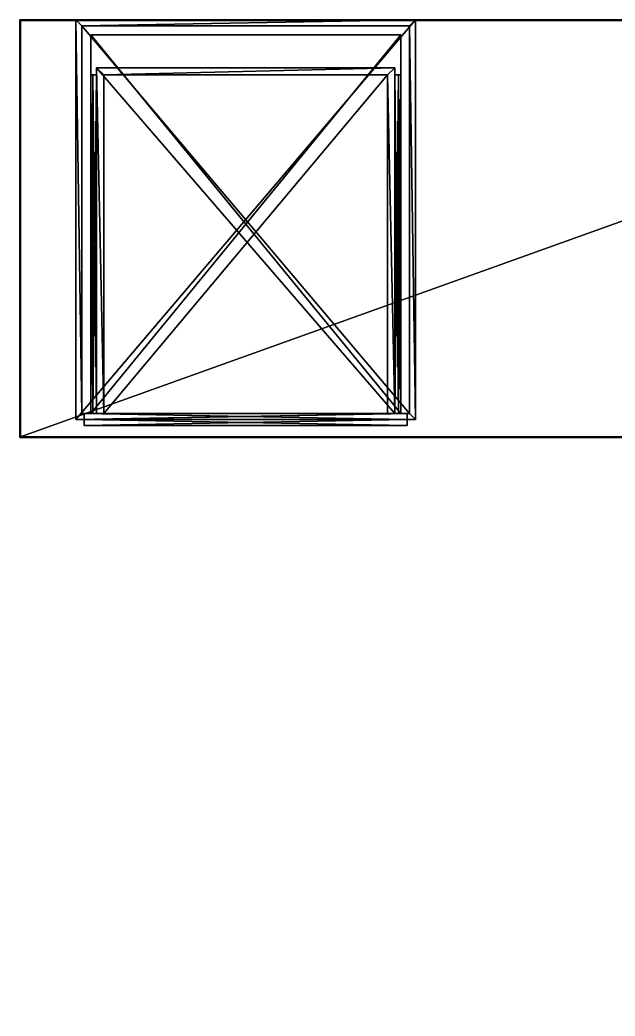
# Model space of a CAD drawing. Extents: x -112 to 88, y -88 to 85.
# Drawn here: x -112.1 to -12.3, y -82 to 85.1 of the extents above; entities that cross this region are included whole.
import ezdxf

# ---------------------------------------------------------------- set-up
doc = ezdxf.new("R2010")
doc.units = 0
for name, color, linetype in [('BOX01', 74, 'CONTINUOUS'), ('BOX02', 32, 'CONTINUOUS'), ('BOX03', 204, 'CONTINUOUS'), ('BOX04', 174, 'CONTINUOUS'), ('CAB01', 212, 'CONTINUOUS'), ('TABLE', 250, 'CONTINUOUS')]:
    doc.layers.add(name, color=color, linetype=linetype)

msp = doc.modelspace()

# ---------------------------------------------------------------- meshes
at = {"layer": 'BOX01', "color": 74}
mesh = msp.add_polyface(dxfattribs=at)
corners = [(-101.361481, 19.067625, 74.77037), (-101.361481, 19.067627, 59.295223), (-47.161469, 19.067625, 74.77037), (-47.161469, 19.067627, 59.295223), (-47.161469, 17.067625, 73.032867), (-47.161469, 17.067627, 60.032722), (-101.361481, 17.067625, 73.032867), (-101.361481, 17.067627, 60.032722), (-101.361481, 18.067627, 59.295223), (-47.161469, 18.067627, 59.295223), (-47.161469, 18.067627, 60.032722), (-47.161469, 18.067625, 73.032867), (-47.161469, 18.067625, 74.77037), (-101.361481, 18.067625, 74.77037), (-101.361481, 18.067625, 73.032867), (-101.361481, 18.067627, 60.032722), (-99.306641, 19.067518, 64.615181), (-99.306633, 19.067516, 69.104881), (-99.306633, 75.838516, 69.104889), (-99.306641, 75.838509, 64.615189), (-100.261475, 75.838509, 64.96917), (-100.261475, 19.067514, 64.969162), (-99.907486, 75.838516, 69.104889), (-100.261475, 19.067522, 68.7509), (-99.907486, 75.838509, 64.615189), (-99.907486, 19.067514, 64.615181), (-100.261475, 75.838516, 68.7509), (-99.907486, 19.06752, 69.104881), (-49.216309, 19.067514, 64.615181), (-49.216316, 19.067514, 69.104881), (-49.216316, 75.838516, 69.104889), (-49.216309, 75.838516, 64.615189), (-48.261475, 75.838509, 64.96917), (-48.261475, 19.067511, 64.969162), (-48.615459, 75.838516, 69.104889), (-48.261475, 19.06752, 68.7509), (-48.615459, 75.838509, 64.615189), (-48.615459, 19.067513, 64.615181), (-48.261475, 75.838516, 68.7509), (-48.615459, 19.067518, 69.104881), (-99.306633, 77.046944, 60.032726), (-99.306633, 77.046944, 73.032875), (-49.216312, 77.046944, 73.032875), (-49.216312, 77.046944, 60.032726), (-49.21632, 19.067513, 60.032715), (-99.306641, 19.067513, 60.032722), (-49.216316, 19.067513, 73.03286), (-99.306633, 19.067509, 73.032867), (-98.047356, 75.838516, 73.033318), (-50.47559, 75.838516, 73.033318), (-50.475594, 19.067511, 73.033302), (-98.047356, 19.067507, 73.03331), (-98.047356, 75.838516, 61.404099), (-50.47559, 75.838516, 61.404099), (-50.475594, 19.067514, 61.404087), (-98.047356, 19.067511, 61.404091)]
mesh.append_faces([[corners[k] for k in face] for face in [(1, 2, 3), (7, 4, 6), (3, 8, 1), (15, 1, 8), (10, 8, 9), (11, 6, 4), (8, 10, 15), (15, 5, 7), (30, 28, 29), (28, 30, 31), (36, 28, 31), (28, 36, 37), (34, 31, 30), (39, 30, 29), (30, 39, 34), (37, 29, 28), (35, 32, 38), (32, 35, 33), (36, 38, 32), (39, 33, 35), (42, 40, 41), (40, 42, 43), (44, 40, 43), (40, 44, 45), (46, 43, 42), (43, 46, 44), (55, 53, 52), (53, 55, 54), (45, 41, 40), (41, 45, 47), (48, 42, 41), (42, 48, 49), (49, 46, 42), (46, 49, 50), (51, 41, 47), (41, 51, 48), (52, 49, 48), (49, 52, 53), (55, 48, 51), (48, 55, 52), (53, 50, 49), (50, 53, 54)]], dxfattribs={"vtx0": -1})
mesh.append_faces([[corners[k] for k in face] for face in [(9, 2, 10), (24, 26, 19), (27, 21, 17), (22, 19, 26), (25, 17, 21), (31, 38, 36), (29, 33, 39), (38, 31, 34), (33, 29, 37)]], dxfattribs={"vtx0": -1, "vtx1": -1})
mesh.append_faces([[corners[k] for k in face] for face in [(5, 2, 11), (6, 1, 15)]], dxfattribs={"vtx0": -1, "vtx1": -1, "vtx2": -1})
mesh.append_faces([[corners[k] for k in face] for face in [(2, 5, 10), (1, 6, 14)]], dxfattribs={"vtx0": -1, "vtx2": -1})
mesh.append_faces([[corners[k] for k in face] for face in [(5, 4, 7), (4, 5, 11), (7, 6, 15), (14, 6, 11), (17, 16, 18), (19, 18, 16), (19, 16, 24), (25, 24, 16), (18, 19, 22), (17, 18, 27), (22, 27, 18), (16, 17, 25), (26, 20, 23), (21, 23, 20), (20, 26, 24), (23, 21, 27)]], dxfattribs={"vtx1": -1})
mesh.append_faces([[corners[k] for k in face] for face in [(14, 13, 1)]], dxfattribs={"vtx1": -1, "vtx2": -1})
mesh.append_faces([[corners[k] for k in face] for face in [(1, 0, 2), (3, 9, 8), (9, 3, 2), (12, 2, 0), (2, 12, 11), (0, 13, 12), (13, 0, 1), (14, 11, 12), (12, 13, 14), (15, 10, 5), (20, 24, 25), (25, 21, 20), (22, 26, 23), (23, 27, 22), (37, 36, 32), (32, 33, 37), (35, 38, 34), (34, 39, 35)]], dxfattribs={"vtx2": -1})
at = {"layer": 'BOX02', "color": 32}
mesh = msp.add_polyface(dxfattribs=at)
corners = [(-101.361481, 19.067629, 58.770226), (-101.361481, 19.067629, 43.29538), (-47.161469, 19.067629, 58.770226), (-47.161469, 19.067629, 43.29538), (-47.161469, 17.067627, 57.032722), (-47.161469, 17.067629, 44.032879), (-101.361481, 17.067627, 57.032722), (-101.361481, 17.067629, 44.032879), (-101.361481, 18.067629, 43.29538), (-47.161469, 18.067629, 43.29538), (-47.161469, 18.067629, 44.032879), (-47.161469, 18.067629, 57.032722), (-47.161469, 18.067629, 58.770226), (-101.361481, 18.067629, 58.770226), (-101.361481, 18.067629, 57.032722), (-101.361481, 18.067629, 44.032879), (-99.306641, 19.067518, 48.61504), (-99.306633, 19.067516, 53.10474), (-99.306633, 75.838516, 53.104748), (-99.306641, 75.838509, 48.615047), (-100.261475, 75.838509, 48.969028), (-100.261475, 19.067514, 48.969021), (-99.907486, 75.838516, 53.104748), (-100.261475, 19.067522, 52.750759), (-99.907486, 75.838509, 48.615047), (-99.907486, 19.067514, 48.61504), (-100.261475, 75.838516, 52.750759), (-99.907486, 19.06752, 53.10474), (-49.216309, 19.067514, 48.61504), (-49.216316, 19.067514, 53.10474), (-49.216316, 75.838516, 53.104748), (-49.216309, 75.838516, 48.615047), (-48.261475, 75.838509, 48.969028), (-48.261475, 19.067511, 48.969021), (-48.615459, 75.838516, 53.104748), (-48.261475, 19.06752, 52.750759), (-48.615459, 75.838509, 48.615047), (-48.615459, 19.067513, 48.61504), (-48.261475, 75.838516, 52.750759), (-48.615459, 19.067518, 53.10474), (-99.306633, 77.046944, 44.032585), (-99.306633, 77.046944, 57.032734), (-49.216312, 77.046944, 57.032734), (-49.216312, 77.046944, 44.032585), (-49.21632, 19.067513, 44.032574), (-99.306641, 19.067513, 44.032581), (-49.216316, 19.067513, 57.032719), (-99.306633, 19.067509, 57.032726), (-98.047356, 75.838516, 57.033176), (-50.47559, 75.838516, 57.033176), (-50.475594, 19.067511, 57.033161), (-98.047356, 19.067507, 57.033169), (-98.047356, 75.838516, 45.403957), (-50.47559, 75.838516, 45.403957), (-50.475594, 19.067514, 45.403946), (-98.047356, 19.067511, 45.40395)]
mesh.append_faces([[corners[k] for k in face] for face in [(1, 2, 3), (7, 4, 6), (3, 8, 1), (15, 1, 8), (10, 8, 9), (11, 6, 4), (8, 10, 15), (15, 5, 7), (30, 28, 29), (28, 30, 31), (36, 28, 31), (28, 36, 37), (34, 31, 30), (39, 30, 29), (30, 39, 34), (37, 29, 28), (35, 32, 38), (32, 35, 33), (36, 38, 32), (39, 33, 35), (42, 40, 41), (40, 42, 43), (44, 40, 43), (40, 44, 45), (46, 43, 42), (43, 46, 44), (55, 53, 52), (53, 55, 54), (45, 41, 40), (41, 45, 47), (48, 42, 41), (42, 48, 49), (49, 46, 42), (46, 49, 50), (51, 41, 47), (41, 51, 48), (52, 49, 48), (49, 52, 53), (55, 48, 51), (48, 55, 52), (53, 50, 49), (50, 53, 54)]], dxfattribs={"vtx0": -1})
mesh.append_faces([[corners[k] for k in face] for face in [(9, 2, 10), (24, 26, 19), (27, 21, 17), (22, 19, 26), (25, 17, 21), (31, 38, 36), (29, 33, 39), (38, 31, 34), (33, 29, 37)]], dxfattribs={"vtx0": -1, "vtx1": -1})
mesh.append_faces([[corners[k] for k in face] for face in [(5, 2, 11), (6, 1, 15)]], dxfattribs={"vtx0": -1, "vtx1": -1, "vtx2": -1})
mesh.append_faces([[corners[k] for k in face] for face in [(2, 5, 10), (1, 6, 14)]], dxfattribs={"vtx0": -1, "vtx2": -1})
mesh.append_faces([[corners[k] for k in face] for face in [(5, 4, 7), (4, 5, 11), (7, 6, 15), (14, 6, 11), (17, 16, 18), (19, 18, 16), (19, 16, 24), (25, 24, 16), (18, 19, 22), (17, 18, 27), (22, 27, 18), (16, 17, 25), (26, 20, 23), (21, 23, 20), (20, 26, 24), (23, 21, 27)]], dxfattribs={"vtx1": -1})
mesh.append_faces([[corners[k] for k in face] for face in [(14, 13, 1)]], dxfattribs={"vtx1": -1, "vtx2": -1})
mesh.append_faces([[corners[k] for k in face] for face in [(1, 0, 2), (3, 9, 8), (9, 3, 2), (12, 2, 0), (2, 12, 11), (0, 13, 12), (13, 0, 1), (14, 11, 12), (12, 13, 14), (15, 10, 5), (20, 24, 25), (25, 21, 20), (22, 26, 23), (23, 27, 22), (37, 36, 32), (32, 33, 37), (35, 38, 34), (34, 39, 35)]], dxfattribs={"vtx2": -1})
at = {"layer": 'BOX03', "color": 204}
mesh = msp.add_polyface(dxfattribs=at)
corners = [(-101.361481, 19.067631, 42.770386), (-101.361481, 19.067633, 27.295219), (-47.161469, 19.067631, 42.770386), (-47.161469, 19.067633, 27.295219), (-47.161469, 17.067629, 41.032883), (-47.161469, 17.067631, 28.032719), (-101.361481, 17.067629, 41.032883), (-101.361481, 17.067631, 28.032719), (-101.361481, 18.067633, 27.295219), (-47.161469, 18.067633, 27.295219), (-47.161469, 18.067631, 28.032719), (-47.161469, 18.067631, 41.032883), (-47.161469, 18.067631, 42.770386), (-101.361481, 18.067631, 42.770386), (-101.361481, 18.067631, 41.032883), (-101.361481, 18.067631, 28.032719), (-99.306641, 19.067518, 32.615196), (-99.306633, 19.067516, 37.104897), (-99.306633, 75.838516, 37.104904), (-99.306641, 75.838509, 32.615204), (-100.261475, 75.838509, 32.969185), (-100.261475, 19.067514, 32.969177), (-99.907486, 75.838516, 37.104904), (-100.261475, 19.067522, 36.750916), (-99.907486, 75.838509, 32.615204), (-99.907486, 19.067514, 32.615196), (-100.261475, 75.838516, 36.750916), (-99.907486, 19.06752, 37.104897), (-49.216309, 19.067514, 32.615196), (-49.216316, 19.067514, 37.104897), (-49.216316, 75.838516, 37.104904), (-49.216309, 75.838516, 32.615204), (-48.261475, 75.838509, 32.969185), (-48.261475, 19.067511, 32.969177), (-48.615459, 75.838516, 37.104904), (-48.261475, 19.06752, 36.750916), (-48.615459, 75.838509, 32.615204), (-48.615459, 19.067513, 32.615196), (-48.261475, 75.838516, 36.750916), (-48.615459, 19.067518, 37.104897), (-99.306633, 77.046944, 28.032742), (-99.306633, 77.046944, 41.03289), (-49.216312, 77.046944, 41.03289), (-49.216312, 77.046944, 28.032742), (-49.21632, 19.067513, 28.03273), (-99.306641, 19.067513, 28.032738), (-49.216316, 19.067513, 41.032875), (-99.306633, 19.067509, 41.032883), (-98.047356, 75.838516, 41.033333), (-50.47559, 75.838516, 41.033333), (-50.475594, 19.067511, 41.033318), (-98.047356, 19.067507, 41.033325), (-98.047356, 75.838516, 29.404114), (-50.47559, 75.838516, 29.404114), (-50.475594, 19.067514, 29.404102), (-98.047356, 19.067511, 29.404106)]
mesh.append_faces([[corners[k] for k in face] for face in [(1, 2, 3), (7, 4, 6), (3, 8, 1), (15, 1, 8), (10, 8, 9), (11, 6, 4), (8, 10, 15), (15, 5, 7), (30, 28, 29), (28, 30, 31), (36, 28, 31), (28, 36, 37), (34, 31, 30), (39, 30, 29), (30, 39, 34), (37, 29, 28), (35, 32, 38), (32, 35, 33), (36, 38, 32), (39, 33, 35), (42, 40, 41), (40, 42, 43), (44, 40, 43), (40, 44, 45), (46, 43, 42), (43, 46, 44), (55, 53, 52), (53, 55, 54), (45, 41, 40), (41, 45, 47), (48, 42, 41), (42, 48, 49), (49, 46, 42), (46, 49, 50), (51, 41, 47), (41, 51, 48), (52, 49, 48), (49, 52, 53), (55, 48, 51), (48, 55, 52), (53, 50, 49), (50, 53, 54)]], dxfattribs={"vtx0": -1})
mesh.append_faces([[corners[k] for k in face] for face in [(9, 2, 10), (24, 26, 19), (27, 21, 17), (22, 19, 26), (25, 17, 21), (31, 38, 36), (29, 33, 39), (38, 31, 34), (33, 29, 37)]], dxfattribs={"vtx0": -1, "vtx1": -1})
mesh.append_faces([[corners[k] for k in face] for face in [(5, 2, 11), (6, 1, 15)]], dxfattribs={"vtx0": -1, "vtx1": -1, "vtx2": -1})
mesh.append_faces([[corners[k] for k in face] for face in [(2, 5, 10), (1, 6, 14)]], dxfattribs={"vtx0": -1, "vtx2": -1})
mesh.append_faces([[corners[k] for k in face] for face in [(5, 4, 7), (4, 5, 11), (7, 6, 15), (14, 6, 11), (17, 16, 18), (19, 18, 16), (19, 16, 24), (25, 24, 16), (18, 19, 22), (17, 18, 27), (22, 27, 18), (16, 17, 25), (26, 20, 23), (21, 23, 20), (20, 26, 24), (23, 21, 27)]], dxfattribs={"vtx1": -1})
mesh.append_faces([[corners[k] for k in face] for face in [(14, 13, 1)]], dxfattribs={"vtx1": -1, "vtx2": -1})
mesh.append_faces([[corners[k] for k in face] for face in [(1, 0, 2), (3, 9, 8), (9, 3, 2), (12, 2, 0), (2, 12, 11), (0, 13, 12), (13, 0, 1), (14, 11, 12), (12, 13, 14), (15, 10, 5), (20, 24, 25), (25, 21, 20), (22, 26, 23), (23, 27, 22), (37, 36, 32), (32, 33, 37), (35, 38, 34), (34, 39, 35)]], dxfattribs={"vtx2": -1})
at = {"layer": 'BOX04', "color": 174}
mesh = msp.add_polyface(dxfattribs=at)
corners = [(-101.361481, 19.067633, 26.770226), (-101.361481, 19.067633, 5.29506), (-47.161469, 19.067633, 26.770226), (-47.161469, 19.067633, 5.29506), (-47.161469, 17.067631, 25.032721), (-47.161469, 17.067636, 6.032578), (-101.361481, 17.067631, 25.032721), (-101.361481, 17.067636, 6.032578), (-101.361481, 18.067635, 5.295075), (-47.161469, 18.067635, 5.295075), (-47.161469, 18.067635, 6.032578), (-47.161469, 18.067633, 25.032721), (-47.161469, 18.067633, 26.770222), (-101.361481, 18.067633, 26.770222), (-101.361481, 18.067633, 25.032721), (-101.361481, 18.067635, 6.032578), (-99.306641, 19.067518, 11.115032), (-99.306633, 19.067516, 15.604733), (-99.306633, 75.838516, 15.60474), (-99.306641, 75.838516, 11.11504), (-100.261475, 75.838501, 11.469021), (-100.261475, 19.067514, 11.469013), (-99.907486, 75.838516, 15.60474), (-100.261475, 19.067522, 15.250751), (-99.907486, 75.838501, 11.11504), (-99.907486, 19.067514, 11.115032), (-100.261475, 75.838516, 15.250751), (-99.907486, 19.06752, 15.604733), (-49.216309, 19.067514, 11.115032), (-49.216316, 19.067514, 15.604733), (-49.216316, 75.838516, 15.60474), (-49.216309, 75.838516, 11.11504), (-48.261475, 75.838516, 11.469021), (-48.261475, 19.067511, 11.469013), (-48.615459, 75.838516, 15.60474), (-48.261475, 19.06752, 15.250751), (-48.615459, 75.838516, 11.11504), (-48.615459, 19.067513, 11.115032), (-48.261475, 75.838516, 15.250751), (-48.615459, 19.067518, 15.604733), (-99.306633, 77.046951, 6.532578), (-99.306633, 77.046936, 23.016293), (-49.216312, 77.046936, 23.016293), (-49.216312, 77.046951, 6.532578), (-49.21632, 19.067513, 6.532566), (-99.306641, 19.067513, 6.532574), (-49.216316, 19.067513, 23.016277), (-99.306633, 19.067509, 23.016285), (-98.047356, 75.838516, 23.016735), (-50.47559, 75.838516, 23.016735), (-50.475594, 19.067511, 23.01672), (-98.047348, 19.067507, 23.016727), (-98.047356, 75.838516, 7.90395), (-50.47559, 75.838516, 7.90395), (-50.475594, 19.067514, 7.903938), (-98.047356, 19.067511, 7.903942)]
mesh.append_faces([[corners[k] for k in face] for face in [(1, 2, 3), (7, 4, 6), (3, 8, 1), (15, 1, 8), (10, 8, 9), (11, 6, 4), (8, 10, 15), (15, 5, 7), (30, 28, 29), (28, 30, 31), (36, 28, 31), (28, 36, 37), (34, 31, 30), (39, 30, 29), (30, 39, 34), (37, 29, 28), (35, 32, 38), (32, 35, 33), (36, 38, 32), (39, 33, 35), (42, 40, 41), (40, 42, 43), (44, 40, 43), (40, 44, 45), (46, 43, 42), (43, 46, 44), (55, 53, 52), (53, 55, 54), (45, 41, 40), (41, 45, 47), (48, 42, 41), (42, 48, 49), (49, 46, 42), (46, 49, 50), (51, 41, 47), (41, 51, 48), (52, 49, 48), (49, 52, 53), (55, 48, 51), (48, 55, 52), (53, 50, 49), (50, 53, 54)]], dxfattribs={"vtx0": -1})
mesh.append_faces([[corners[k] for k in face] for face in [(9, 2, 10), (24, 26, 19), (27, 21, 17), (22, 19, 26), (25, 17, 21), (31, 38, 36), (29, 33, 39), (38, 31, 34), (33, 29, 37)]], dxfattribs={"vtx0": -1, "vtx1": -1})
mesh.append_faces([[corners[k] for k in face] for face in [(5, 2, 11), (6, 1, 15)]], dxfattribs={"vtx0": -1, "vtx1": -1, "vtx2": -1})
mesh.append_faces([[corners[k] for k in face] for face in [(2, 5, 10), (1, 6, 14)]], dxfattribs={"vtx0": -1, "vtx2": -1})
mesh.append_faces([[corners[k] for k in face] for face in [(5, 4, 7), (4, 5, 11), (7, 6, 15), (14, 6, 11), (17, 16, 18), (19, 18, 16), (19, 16, 24), (25, 24, 16), (18, 19, 22), (17, 18, 27), (22, 27, 18), (16, 17, 25), (26, 20, 23), (21, 23, 20), (20, 26, 24), (23, 21, 27)]], dxfattribs={"vtx1": -1})
mesh.append_faces([[corners[k] for k in face] for face in [(14, 13, 1)]], dxfattribs={"vtx1": -1, "vtx2": -1})
mesh.append_faces([[corners[k] for k in face] for face in [(1, 0, 2), (3, 9, 8), (9, 3, 2), (12, 2, 0), (2, 12, 11), (0, 13, 12), (13, 0, 1), (14, 11, 12), (12, 13, 14), (15, 10, 5), (20, 24, 25), (25, 21, 20), (22, 26, 23), (23, 27, 22), (37, 36, 32), (32, 33, 37), (35, 38, 34), (34, 39, 35)]], dxfattribs={"vtx2": -1})
at = {"layer": 'CAB01', "color": 212}
mesh = msp.add_polyface(dxfattribs=at)
corners = [(-101.761475, 19.067631, 5.032559), (-46.761475, 19.067631, 5.032559), (-46.761475, 19.067623, 75.032867), (-101.761475, 19.067623, 75.032867), (-101.761475, 84.067627, 5.032567), (-46.761475, 84.067627, 5.032567), (-46.761475, 84.067612, 75.032867), (-101.761475, 84.067612, 75.032867), (-102.761475, 18.067633, 5.03246), (-45.761475, 18.067633, 5.03246), (-102.761475, 85.067627, 5.032467), (-45.761475, 85.067627, 5.032467), (-102.761475, 18.067635, -0.000002), (-45.761475, 18.067635, -0.000002), (-102.761475, 85.067619, 0.000005), (-45.761475, 85.067619, 0.000005), (-100.261475, 19.067533, 6.532559), (-48.261475, 19.067533, 6.532559), (-48.261475, 19.067524, 73.532867), (-100.261475, 19.067524, 73.532867), (-100.261475, 82.581413, 6.532567), (-48.261475, 82.581421, 6.532567), (-48.261475, 82.581406, 73.532875), (-100.261475, 82.581406, 73.532875), (-48.261459, 82.581398, 58.092468), (-48.261475, 19.06752, 58.092464), (-48.261459, 82.581398, 60.032722), (-48.261475, 19.06752, 60.032722), (-100.261475, 82.581398, 58.092468), (-100.261475, 19.06752, 58.092464), (-100.261475, 82.581398, 60.032722), (-100.261475, 19.06752, 60.032722), (-48.261459, 82.581398, 42.092625), (-48.261459, 82.581398, 44.032883), (-48.261459, 19.06752, 44.032883), (-48.261459, 19.06752, 42.092621), (-100.261475, 82.581398, 42.092625), (-100.261475, 19.067522, 42.092621), (-100.261475, 19.06752, 44.032883), (-100.261475, 82.581398, 44.032883), (-48.261459, 82.581398, 26.092463), (-48.261459, 82.581398, 28.032724), (-48.261459, 19.06752, 28.032721), (-48.261459, 19.06752, 26.092459), (-100.261475, 82.581406, 26.092463), (-100.261475, 19.067524, 26.092459), (-100.261475, 19.067522, 28.032721), (-100.261475, 82.581398, 28.032721)]
mesh.append_faces([[corners[k] for k in face] for face in [(20, 22, 23), (12, 15, 13), (1, 6, 2), (2, 7, 3), (3, 4, 0), (4, 6, 5)]], dxfattribs={"vtx0": -1})
mesh.append_faces([[corners[k] for k in face] for face in [(20, 21, 22), (12, 14, 15), (1, 5, 6), (2, 6, 7), (3, 7, 4), (4, 7, 6), (1, 0, 8), (8, 9, 1), (0, 4, 10), (10, 8, 0), (4, 5, 11), (11, 10, 4), (5, 1, 9), (9, 11, 5), (8, 10, 14), (14, 12, 8), (10, 11, 15), (15, 14, 10), (11, 9, 13), (13, 15, 11), (9, 8, 12), (12, 13, 9), (0, 1, 17), (17, 16, 0), (1, 2, 18), (18, 17, 1), (2, 3, 19), (19, 18, 2), (3, 0, 16), (16, 19, 3), (16, 17, 21), (21, 20, 16), (17, 18, 22), (22, 21, 17), (18, 19, 23), (23, 22, 18), (19, 16, 20), (20, 23, 19), (24, 26, 27), (27, 25, 24), (28, 29, 31), (31, 30, 28), (24, 25, 29), (29, 28, 24), (25, 27, 31), (31, 29, 25), (27, 26, 30), (30, 31, 27), (26, 24, 28), (28, 30, 26), (32, 33, 34), (34, 35, 32), (36, 37, 38), (38, 39, 36), (32, 35, 37), (37, 36, 32), (35, 34, 38), (38, 37, 35), (34, 33, 39), (39, 38, 34), (33, 32, 36), (36, 39, 33), (40, 41, 42), (42, 43, 40), (44, 45, 46), (46, 47, 44), (40, 43, 45), (45, 44, 40), (43, 42, 46), (46, 45, 43), (42, 41, 47), (47, 46, 42), (41, 40, 44), (44, 47, 41)]], dxfattribs={"vtx2": -1})
at = {"layer": 'TABLE', "color": 250}
mesh = msp.add_polyface(dxfattribs=at)
corners = [(61.133404, 74.698357, -0.000043), (60.883698, 72.834381, -0.00005), (60.883698, 72.834381, 2.163348), (-112.041023, 15.167622, 77.684586), (82.746864, 15.167622, 77.684586), (82.746864, 84.967621, 77.68457), (-112.041023, 84.967621, 77.684578), (-112.141029, 15.067623, 77.584587), (-112.141029, 15.067627, 75.132889), (82.846863, 15.067623, 75.132889), (82.846863, 15.067623, 77.584587), (82.846863, 85.067619, 77.584572), (82.84687, 85.067619, 75.132874), (-112.141029, 85.067619, 75.132874), (-112.141029, 85.067619, 77.584572), (-112.041023, 15.167622, 75.03289), (-112.041023, 84.967621, 75.032875), (82.746872, 84.967621, 75.032875), (82.746864, 15.167622, 75.03289), (22.946861, -81.867226, 77.684616), (82.746864, 14.967625, 77.684586), (22.946861, 14.967628, 77.684586), (22.846863, -81.967232, 77.584618), (22.846863, -81.967232, 75.132919), (82.84687, -81.967232, 75.132919), (82.846863, 15.067623, 77.584587), (22.846863, 15.067623, 75.132889), (22.846863, 15.067627, 77.584587), (22.946861, -81.867226, 75.032921), (22.946861, 14.967625, 75.03289), (82.746864, 14.967625, 75.03289), (82.746864, -81.867226, 77.684616)]
mesh.append_faces([[corners[k] for k in face] for face in [(3, 5, 6), (7, 9, 10), (11, 13, 14), (14, 8, 7), (15, 17, 18), (19, 20, 21), (25, 26, 27), (27, 23, 22)]], dxfattribs={"vtx0": -1})
mesh.append_faces([[corners[k] for k in face] for face in [(0, 1, 2), (3, 4, 5), (7, 8, 9), (11, 12, 13), (14, 13, 8), (15, 16, 17), (22, 23, 24), (27, 26, 23), (28, 29, 30), (7, 10, 4), (4, 3, 7), (11, 14, 6), (6, 5, 11), (14, 7, 3), (3, 6, 14), (9, 8, 15), (15, 18, 9), (13, 12, 17), (17, 16, 13), (8, 13, 16), (16, 15, 8), (31, 19, 22), (25, 27, 21), (27, 22, 19), (19, 21, 27), (24, 23, 28), (30, 29, 26), (23, 26, 29), (29, 28, 23)]], dxfattribs={"vtx2": -1})

doc.saveas('drawing.dxf')
